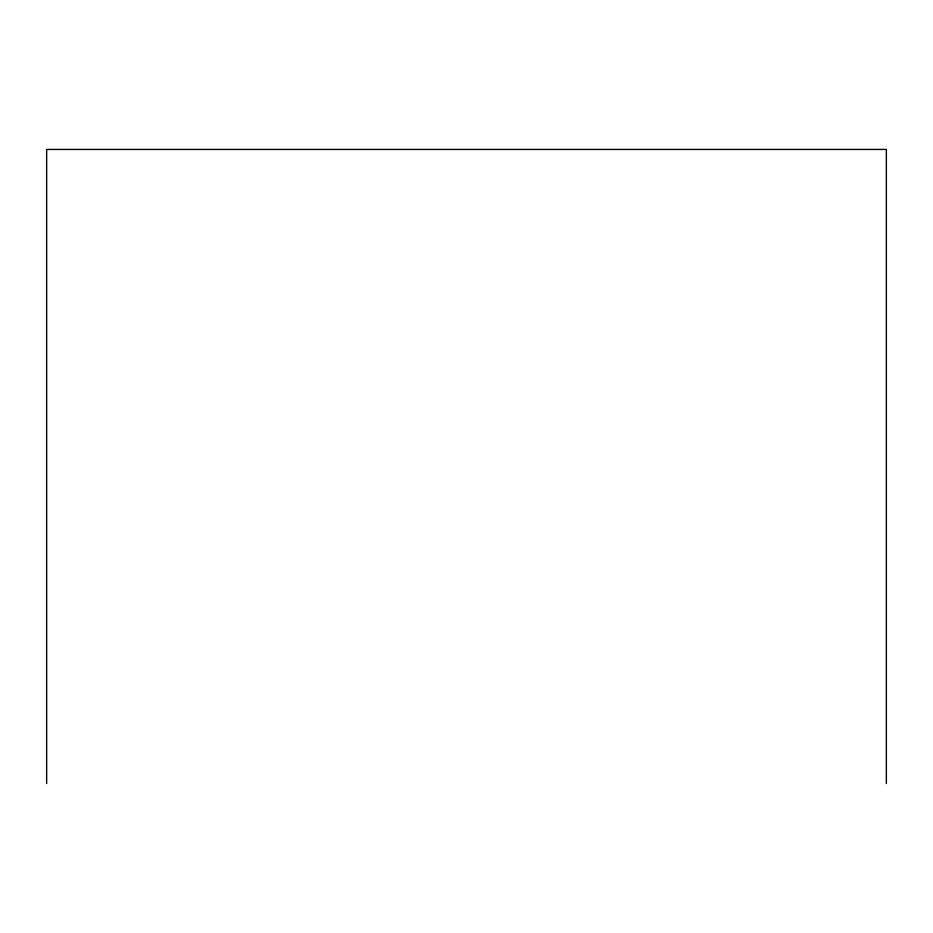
<?xml version="1.0" encoding="UTF-8"?>
<svg xmlns="http://www.w3.org/2000/svg" width="933" height="933" viewBox="0 0 933 933"><rect width="100%" height="100%" fill="white"/><g stroke="black" fill="none" stroke-linecap="round" stroke-linejoin="round"><path stroke-width="1.4" d="M886.35 783.557L886.35 149.443L46.65 149.443L46.65 783.557"/></g></svg>
